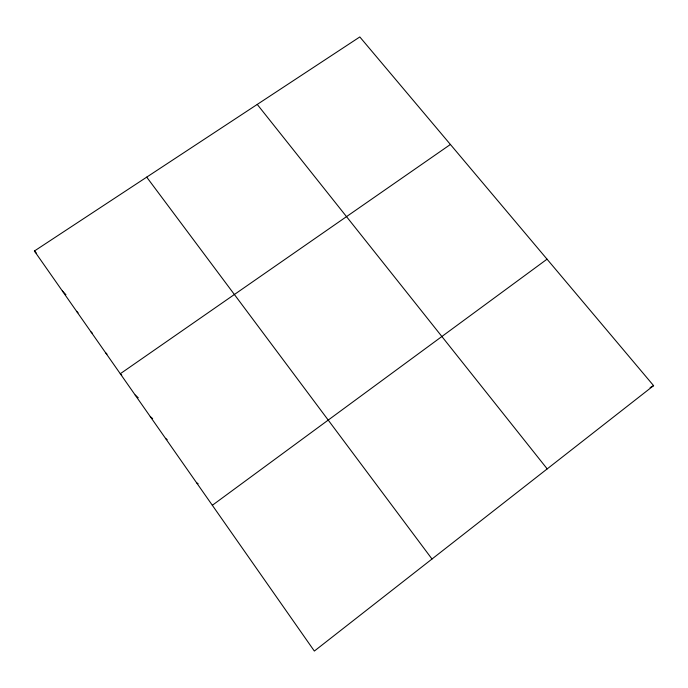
<?xml version="1.0" encoding="UTF-8"?>
<svg xmlns="http://www.w3.org/2000/svg" width="688" height="688" viewBox="0 0 688 688"><rect width="100%" height="100%" fill="white"/><g stroke="black" fill="none" stroke-linecap="round" stroke-linejoin="round"><path stroke-width="1.03" d="M653.6 385.65L314.347 651.054L34.4 251.017L359.815 36.946L653.6 385.65L650.1 387.619M212.343 505.284L547.046 259.178M450.408 144.471L120.288 373.747L121.767 375.115M196.544 482.709L198.153 483.741M165.507 438.359L167.184 439.684M150.259 416.567L152.659 418.596M135.183 395.032L138.254 397.759M105.565 352.703L106.993 354.079M91.005 331.9L92.519 333.396M76.617 311.337L78.079 312.825M62.384 291.007L65.928 294.679M34.4 251.017L36.559 253.33M257.243 104.421L547.201 468.889M146.707 177.134L432.004 559.017"/></g></svg>
